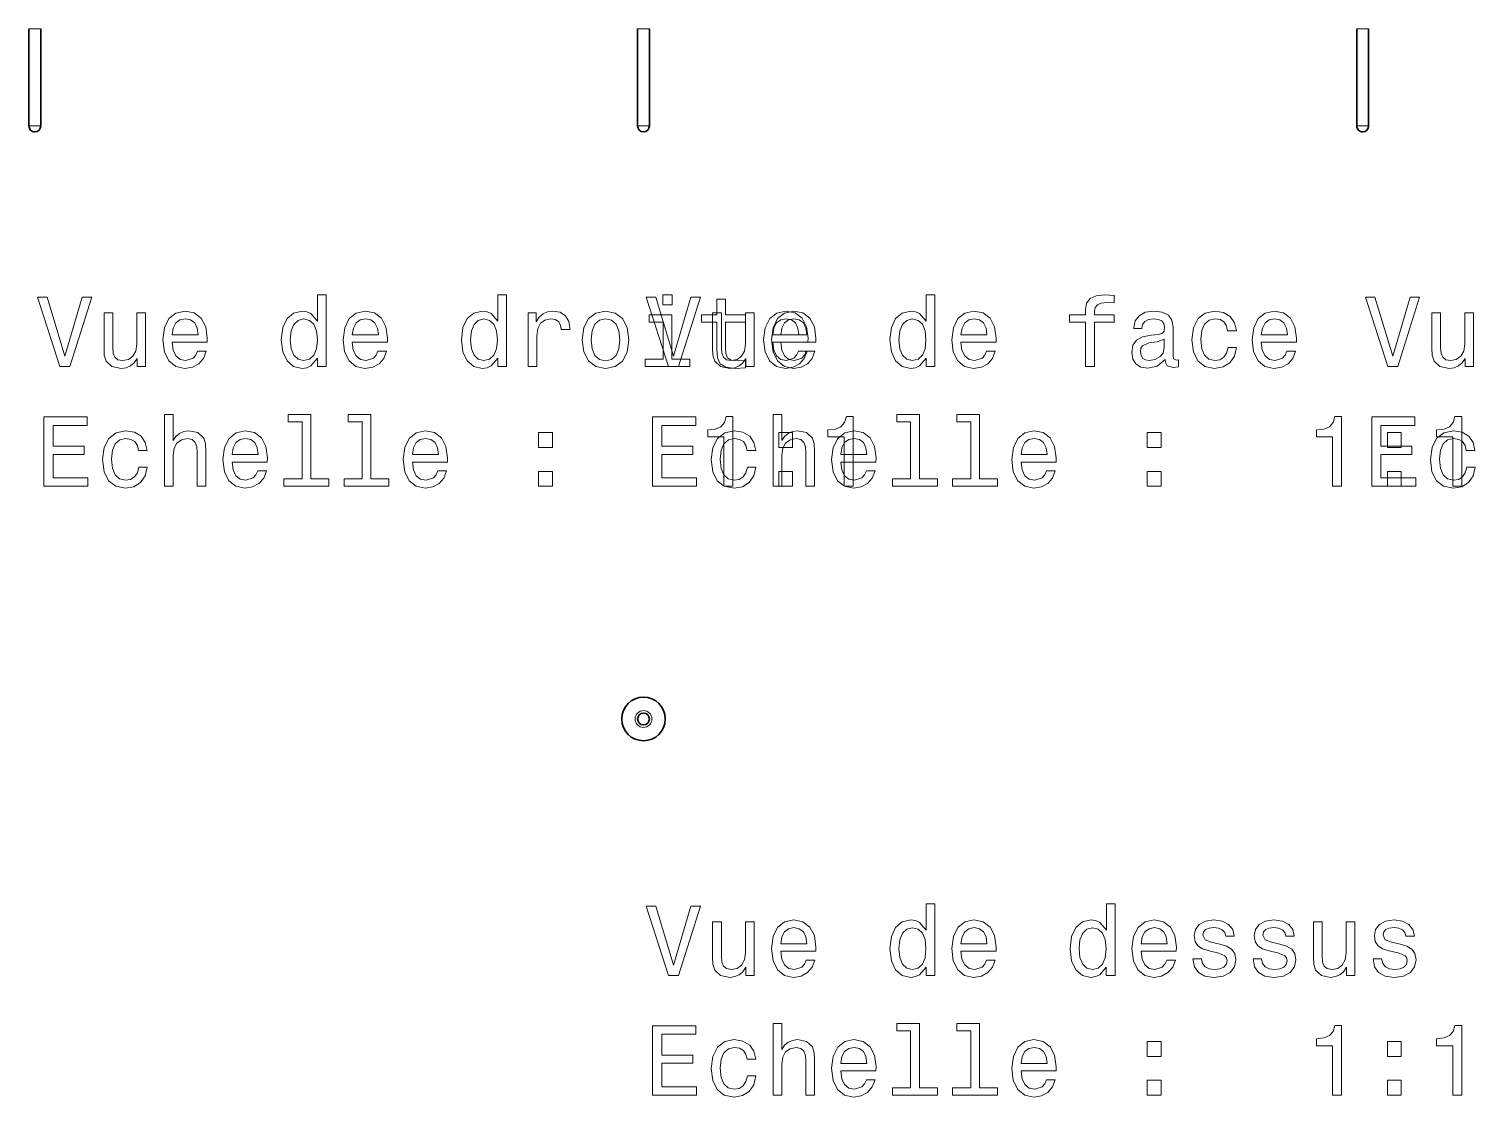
# Model space of a CAD drawing. Extents: x 563 to 712, y 363 to 466.
# Drawn here: x 563.4 to 636.5, y 363.4 to 417.4 of the extents above; entities that cross this region are included whole.
import ezdxf

# ---------------------------------------------------------------- set-up
doc = ezdxf.new("R2010")
doc.units = 0

msp = doc.modelspace()

# ---------------------------------------------------------------- linework, layer by layer
at = {"color": 7, "lineweight": 13, "ltscale": 0.000918579}
msp.add_line((563.477, 417.4), (563.44, 417.4), dxfattribs=at)
at = {"color": 7, "lineweight": 35, "ltscale": 0.1225}
for p, q in [((563.44, 412.5), (563.44, 417.4)), ((564.04, 412.5), (564.04, 417.4)), ((630.548, 412.5), (630.548, 417.4)), ((631.148, 412.5), (631.148, 417.4))]:
    msp.add_line(p, q, dxfattribs=at)
at = {"color": 7, "lineweight": 13, "ltscale": 0.006581}
msp.add_line((563.74, 417.4), (563.477, 417.4), dxfattribs=at)
at = {"color": 7, "lineweight": 13, "ltscale": 0.0075}
for p, q in [((563.74, 417.4), (564.04, 417.4)), ((630.548, 417.4), (630.848, 417.4)), ((631.148, 417.4), (630.848, 417.4)), ((563.74, 412.5), (563.44, 412.5)), ((564.04, 412.5), (563.74, 412.5)), ((630.848, 412.5), (630.548, 412.5)), ((631.148, 412.5), (630.848, 412.5))]:
    msp.add_line(p, q, dxfattribs=at)
at = {"color": 7, "lineweight": 13, "ltscale": 0.011095}
msp.add_line((594.644, 417.4), (594.2, 417.4), dxfattribs=at)
at = {"color": 7, "lineweight": 35, "ltscale": 0.005}
for p, q in [((594.2, 417.2), (594.2, 417.4)), ((594.8, 417.2), (594.8, 417.4))]:
    msp.add_line(p, q, dxfattribs=at)
at = {"color": 7, "lineweight": 13, "ltscale": 0.003905}
msp.add_line((594.8, 417.4), (594.644, 417.4), dxfattribs=at)
at = {"color": 7, "lineweight": 35, "ltscale": 0.1175}
for p, q in [((594.2, 417.2), (594.2, 412.5)), ((594.8, 417.2), (594.8, 412.5))]:
    msp.add_line(p, q, dxfattribs=at)
at = {"color": 7, "lineweight": 13, "ltscale": 0.014999}
msp.add_line((594.8, 412.5), (594.2, 412.5), dxfattribs=at)
at = {"color": 7, "lineweight": 13}
for points in [[(566.135, 403.848), (565.258, 400.868), (564.355, 403.848), (563.876, 403.848), (565.006, 400.343), (565.51, 400.343), (566.615, 403.848)], [(578.022, 400.762), (578.022, 400.343), (578.466, 400.343), (578.466, 403.964), (578.027, 403.964), (578.027, 402.638), (577.69, 403.021), (577.483, 403.112), (577.246, 403.147), (576.817, 403.047), (576.484, 402.764), (576.267, 402.31), (576.192, 401.7), (576.267, 401.09), (576.484, 400.631), (576.817, 400.343), (577.246, 400.248), (577.483, 400.283), (577.695, 400.374)], [(587.13, 400.762), (587.13, 400.343), (587.574, 400.343), (587.574, 403.964), (587.135, 403.964), (587.135, 402.638), (586.798, 403.021), (586.591, 403.112), (586.354, 403.147), (585.925, 403.047), (585.592, 402.764), (585.375, 402.31), (585.3, 401.7), (585.375, 401.09), (585.592, 400.631), (585.925, 400.343), (586.354, 400.248), (586.591, 400.283), (586.803, 400.374)], [(596.896, 403.848), (596.018, 400.868), (595.115, 403.848), (594.636, 403.848), (595.766, 400.343), (596.27, 400.343), (597.375, 403.848)], [(595.946, 403.964), (595.477, 403.964), (595.477, 403.46), (595.946, 403.46)], [(598.205, 402.583), (598.205, 401.226), (598.236, 400.787), (598.377, 400.485), (598.659, 400.308), (599.138, 400.248), (599.663, 400.273), (599.663, 400.656), (599.28, 400.626), (598.932, 400.666), (598.745, 400.792), (598.664, 401.004), (598.649, 401.302), (598.649, 402.583), (599.663, 402.583), (599.663, 402.961), (598.649, 402.961), (598.649, 403.753), (598.205, 403.753), (598.205, 402.961), (597.439, 402.961), (597.439, 402.583)], [(608.782, 400.762), (608.782, 400.343), (609.226, 400.343), (609.226, 403.964), (608.787, 403.964), (608.787, 402.638), (608.45, 403.021), (608.243, 403.112), (608.006, 403.147), (607.577, 403.047), (607.244, 402.764), (607.027, 402.31), (606.952, 401.7), (607.027, 401.09), (607.244, 400.631), (607.577, 400.343), (608.006, 400.248), (608.243, 400.283), (608.455, 400.374)], [(616.841, 402.583), (616.841, 400.343), (617.285, 400.343), (617.285, 402.583), (618.294, 402.583), (618.294, 402.961), (617.285, 402.961), (617.285, 403.127), (617.321, 403.329), (617.437, 403.465), (617.633, 403.546), (617.916, 403.576), (618.294, 403.556), (618.294, 403.939), (617.815, 403.964), (617.381, 403.919), (617.079, 403.783), (616.897, 403.546), (616.841, 403.208), (616.841, 402.961), (616.03, 402.961), (616.03, 402.583)], [(633.244, 403.848), (632.366, 400.868), (631.464, 403.848), (630.984, 403.848), (632.114, 400.343), (632.618, 400.343), (633.723, 403.848)], [(569.338, 403.052), (568.894, 403.052), (568.894, 401.488), (568.844, 401.125), (568.698, 400.863), (568.471, 400.701), (568.173, 400.651), (567.936, 400.691), (567.785, 400.812), (567.699, 401.019), (567.679, 401.312), (567.679, 403.052), (567.235, 403.052), (567.235, 401.271), (567.25, 400.913), (567.346, 400.616), (567.638, 400.343), (568.107, 400.248), (568.36, 400.283), (568.576, 400.374), (568.763, 400.53), (568.914, 400.757), (568.914, 400.343), (569.338, 400.343)], [(570.674, 401.569), (572.45, 401.569), (572.455, 401.776), (572.374, 402.356), (572.152, 402.789), (571.799, 403.052), (571.33, 403.147), (570.871, 403.047), (570.518, 402.764), (570.291, 402.305), (570.21, 401.7), (570.286, 401.08), (570.513, 400.626), (570.861, 400.343), (571.315, 400.248), (571.708, 400.313), (572.031, 400.485), (572.268, 400.757), (572.404, 401.12), (571.966, 401.12), (571.875, 400.918), (571.744, 400.767), (571.37, 400.646), (571.083, 400.701), (570.866, 400.878), (570.725, 401.165), (570.674, 401.554)], [(570.674, 401.942), (570.73, 402.29), (570.866, 402.547), (571.073, 402.704), (571.345, 402.759), (571.612, 402.704), (571.819, 402.547), (571.945, 402.29), (571.991, 401.942)], [(577.321, 402.749), (577.614, 402.678), (577.836, 402.482), (577.967, 402.154), (578.017, 401.7), (577.967, 401.241), (577.836, 400.913), (577.614, 400.712), (577.321, 400.646), (577.044, 400.712), (576.832, 400.913), (576.691, 401.246), (576.646, 401.7), (576.691, 402.149), (576.832, 402.477), (577.044, 402.678)], [(579.782, 401.569), (581.558, 401.569), (581.563, 401.776), (581.482, 402.356), (581.26, 402.789), (580.907, 403.052), (580.438, 403.147), (579.979, 403.047), (579.626, 402.764), (579.399, 402.305), (579.319, 401.7), (579.394, 401.08), (579.621, 400.626), (579.969, 400.343), (580.423, 400.248), (580.816, 400.313), (581.139, 400.485), (581.376, 400.757), (581.512, 401.12), (581.074, 401.12), (580.983, 400.918), (580.852, 400.767), (580.478, 400.646), (580.191, 400.701), (579.974, 400.878), (579.833, 401.165), (579.782, 401.554)], [(579.782, 401.942), (579.838, 402.29), (579.974, 402.547), (580.181, 402.704), (580.453, 402.759), (580.721, 402.704), (580.927, 402.547), (581.053, 402.29), (581.099, 401.942)], [(586.429, 402.749), (586.722, 402.678), (586.944, 402.482), (587.075, 402.154), (587.125, 401.7), (587.075, 401.241), (586.944, 400.913), (586.722, 400.712), (586.429, 400.646), (586.152, 400.712), (585.94, 400.913), (585.799, 401.246), (585.754, 401.7), (585.799, 402.149), (585.94, 402.477), (586.152, 402.678)], [(588.669, 400.343), (589.112, 400.343), (589.112, 401.892), (589.158, 402.265), (589.294, 402.532), (589.516, 402.694), (589.813, 402.749), (590.035, 402.714), (590.202, 402.613), (590.303, 402.441), (590.338, 402.209), (590.787, 402.209), (590.726, 402.618), (590.56, 402.91), (590.282, 403.087), (589.904, 403.147), (589.647, 403.107), (589.425, 403.006), (589.228, 402.835), (589.072, 402.603), (589.072, 403.052), (588.669, 403.052)], [(591.407, 401.695), (591.488, 401.08), (591.72, 400.626), (592.088, 400.343), (592.582, 400.248), (593.071, 400.343), (593.44, 400.621), (593.672, 401.075), (593.757, 401.695), (593.672, 402.31), (593.44, 402.769), (593.071, 403.047), (592.582, 403.147), (592.088, 403.047), (591.72, 402.764), (591.488, 402.31)], [(591.861, 401.7), (591.906, 402.154), (592.048, 402.482), (592.275, 402.683), (592.582, 402.754), (592.885, 402.683), (593.112, 402.487), (593.253, 402.154), (593.303, 401.7), (593.253, 401.241), (593.112, 400.908), (592.885, 400.706), (592.582, 400.641), (592.275, 400.706), (592.048, 400.908), (591.906, 401.241)], [(595.931, 400.717), (595.931, 402.961), (594.791, 402.961), (594.791, 402.583), (595.487, 402.583), (595.487, 400.717), (594.579, 400.717), (594.579, 400.343), (596.849, 400.343), (596.849, 400.717)], [(600.098, 403.052), (599.654, 403.052), (599.654, 401.488), (599.604, 401.125), (599.458, 400.863), (599.231, 400.701), (598.933, 400.651), (598.696, 400.691), (598.545, 400.812), (598.459, 401.019), (598.439, 401.312), (598.439, 403.052), (597.995, 403.052), (597.995, 401.271), (598.01, 400.913), (598.106, 400.616), (598.398, 400.343), (598.867, 400.248), (599.12, 400.283), (599.336, 400.374), (599.523, 400.53), (599.674, 400.757), (599.674, 400.343), (600.098, 400.343)], [(601.035, 401.569), (602.81, 401.569), (602.815, 401.776), (602.734, 402.356), (602.512, 402.789), (602.159, 403.052), (601.69, 403.147), (601.231, 403.047), (600.878, 402.764), (600.651, 402.305), (600.571, 401.7), (600.646, 401.08), (600.873, 400.626), (601.221, 400.343), (601.675, 400.248), (602.069, 400.313), (602.391, 400.485), (602.628, 400.757), (602.764, 401.12), (602.326, 401.12), (602.235, 400.918), (602.104, 400.767), (601.731, 400.646), (601.443, 400.701), (601.226, 400.878), (601.085, 401.165), (601.035, 401.554)], [(601.434, 401.569), (603.21, 401.569), (603.215, 401.776), (603.134, 402.356), (602.912, 402.789), (602.559, 403.052), (602.09, 403.147), (601.631, 403.047), (601.278, 402.764), (601.051, 402.305), (600.97, 401.7), (601.046, 401.08), (601.273, 400.626), (601.621, 400.343), (602.075, 400.248), (602.468, 400.313), (602.791, 400.485), (603.028, 400.757), (603.164, 401.12), (602.726, 401.12), (602.635, 400.918), (602.504, 400.767), (602.13, 400.646), (601.843, 400.701), (601.626, 400.878), (601.485, 401.165), (601.434, 401.554)], [(601.035, 401.942), (601.09, 402.29), (601.226, 402.547), (601.433, 402.704), (601.705, 402.759), (601.973, 402.704), (602.179, 402.547), (602.306, 402.29), (602.351, 401.942)], [(601.434, 401.942), (601.49, 402.29), (601.626, 402.547), (601.833, 402.704), (602.105, 402.759), (602.372, 402.704), (602.579, 402.547), (602.705, 402.29), (602.751, 401.942)], [(608.081, 402.749), (608.374, 402.678), (608.596, 402.482), (608.727, 402.154), (608.777, 401.7), (608.727, 401.241), (608.596, 400.913), (608.374, 400.712), (608.081, 400.646), (607.804, 400.712), (607.592, 400.913), (607.451, 401.246), (607.406, 401.7), (607.451, 402.149), (607.592, 402.477), (607.804, 402.678)], [(610.542, 401.569), (612.318, 401.569), (612.323, 401.776), (612.242, 402.356), (612.02, 402.789), (611.667, 403.052), (611.198, 403.147), (610.739, 403.047), (610.386, 402.764), (610.159, 402.305), (610.079, 401.7), (610.154, 401.08), (610.381, 400.626), (610.729, 400.343), (611.183, 400.248), (611.576, 400.313), (611.899, 400.485), (612.136, 400.757), (612.272, 401.12), (611.834, 401.12), (611.743, 400.918), (611.612, 400.767), (611.238, 400.646), (610.951, 400.701), (610.734, 400.878), (610.593, 401.165), (610.542, 401.554)], [(610.542, 401.942), (610.598, 402.29), (610.734, 402.547), (610.941, 402.704), (611.213, 402.759), (611.481, 402.704), (611.687, 402.547), (611.813, 402.29), (611.859, 401.942)], [(620.871, 400.696), (620.871, 400.681), (620.896, 400.51), (620.972, 400.389), (621.29, 400.293), (621.537, 400.333), (621.537, 400.676), (621.431, 400.661), (621.29, 400.727), (621.264, 400.928), (621.264, 402.33), (621.204, 402.688), (621.027, 402.941), (620.72, 403.092), (620.286, 403.147), (619.862, 403.087), (619.55, 402.915), (619.353, 402.648), (619.287, 402.295), (619.287, 402.265), (619.686, 402.265), (619.721, 402.477), (619.832, 402.628), (620.014, 402.719), (620.271, 402.754), (620.518, 402.729), (620.695, 402.653), (620.8, 402.522), (620.836, 402.341), (620.816, 402.129), (620.735, 402.023), (620.533, 401.972), (620.155, 401.932), (619.721, 401.841), (619.414, 401.68), (619.232, 401.428), (619.177, 401.054), (619.227, 400.722), (619.383, 400.475), (619.635, 400.318), (619.983, 400.263), (620.452, 400.369)], [(624.023, 402.154), (624.462, 402.154), (624.371, 402.557), (624.154, 402.875), (623.816, 403.072), (623.378, 403.147), (622.893, 403.047), (622.525, 402.764), (622.293, 402.305), (622.213, 401.69), (622.288, 401.08), (622.515, 400.626), (622.873, 400.343), (623.362, 400.248), (623.796, 400.323), (624.134, 400.535), (624.366, 400.868), (624.467, 401.312), (624.043, 401.312), (623.968, 401.029), (623.826, 400.817), (623.625, 400.686), (623.378, 400.646), (623.07, 400.712), (622.848, 400.913), (622.712, 401.241), (622.666, 401.705), (622.712, 402.159), (622.853, 402.487), (623.08, 402.688), (623.378, 402.759), (623.64, 402.714), (623.836, 402.598), (623.968, 402.406)], [(625.723, 401.569), (627.498, 401.569), (627.503, 401.776), (627.422, 402.356), (627.2, 402.789), (626.847, 403.052), (626.378, 403.147), (625.919, 403.047), (625.566, 402.764), (625.339, 402.305), (625.259, 401.7), (625.334, 401.08), (625.561, 400.626), (625.909, 400.343), (626.363, 400.248), (626.756, 400.313), (627.079, 400.485), (627.316, 400.757), (627.452, 401.12), (627.014, 401.12), (626.923, 400.918), (626.792, 400.767), (626.419, 400.646), (626.131, 400.701), (625.914, 400.878), (625.773, 401.165), (625.723, 401.554)], [(625.723, 401.942), (625.778, 402.29), (625.914, 402.547), (626.121, 402.704), (626.393, 402.759), (626.661, 402.704), (626.867, 402.547), (626.994, 402.29), (627.039, 401.942)], [(636.446, 403.052), (636.002, 403.052), (636.002, 401.488), (635.952, 401.125), (635.806, 400.863), (635.579, 400.701), (635.281, 400.651), (635.044, 400.691), (634.893, 400.812), (634.807, 401.019), (634.787, 401.312), (634.787, 403.052), (634.343, 403.052), (634.343, 401.271), (634.358, 400.913), (634.454, 400.616), (634.747, 400.343), (635.216, 400.248), (635.468, 400.283), (635.685, 400.374), (635.871, 400.53), (636.023, 400.757), (636.023, 400.343), (636.446, 400.343)], [(620.821, 401.292), (620.76, 401.029), (620.599, 400.828), (620.357, 400.696), (620.059, 400.651), (619.867, 400.676), (619.731, 400.757), (619.646, 400.898), (619.62, 401.095), (619.641, 401.271), (619.721, 401.397), (620.044, 401.539), (620.452, 401.599), (620.821, 401.72)], [(564.199, 394.297), (566.418, 394.297), (566.418, 394.72), (564.663, 394.72), (564.663, 395.905), (566.226, 395.905), (566.226, 396.324), (564.663, 396.324), (564.663, 397.373), (566.378, 397.373), (566.378, 397.797), (564.199, 397.797)], [(570.286, 394.297), (570.73, 394.297), (570.73, 395.86), (570.775, 396.218), (570.922, 396.48), (571.148, 396.642), (571.451, 396.702), (571.693, 396.652), (571.844, 396.516), (571.92, 396.289), (571.945, 395.986), (571.945, 394.297), (572.389, 394.297), (572.389, 396.077), (572.369, 396.435), (572.278, 396.732), (571.981, 397.005), (571.517, 397.101), (571.264, 397.065), (571.048, 396.969), (570.866, 396.818), (570.73, 396.611), (570.73, 397.918), (570.286, 397.918)], [(577.241, 397.544), (577.241, 394.67), (576.328, 394.67), (576.328, 394.297), (578.592, 394.297), (578.592, 394.67), (577.685, 394.67), (577.685, 397.918), (576.545, 397.918), (576.545, 397.544)], [(580.277, 397.544), (580.277, 394.67), (579.364, 394.67), (579.364, 394.297), (581.628, 394.297), (581.628, 394.67), (580.721, 394.67), (580.721, 397.918), (579.581, 397.918), (579.581, 397.544)], [(594.959, 394.297), (597.178, 394.297), (597.178, 394.72), (595.423, 394.72), (595.423, 395.905), (596.986, 395.905), (596.986, 396.324), (595.423, 396.324), (595.423, 397.373), (597.138, 397.373), (597.138, 397.797), (594.959, 397.797)], [(598.563, 394.297), (599.022, 394.297), (599.022, 397.822), (598.679, 397.822), (598.589, 397.514), (598.407, 397.307), (598.13, 397.186), (597.746, 397.146), (597.746, 396.788), (598.563, 396.788)], [(601.046, 394.297), (601.49, 394.297), (601.49, 395.86), (601.535, 396.218), (601.682, 396.48), (601.909, 396.642), (602.211, 396.702), (602.453, 396.652), (602.604, 396.516), (602.68, 396.289), (602.705, 395.986), (602.705, 394.297), (603.149, 394.297), (603.149, 396.077), (603.129, 396.435), (603.038, 396.732), (602.741, 397.005), (602.277, 397.101), (602.024, 397.065), (601.808, 396.969), (601.626, 396.818), (601.49, 396.611), (601.49, 397.918), (601.046, 397.918)], [(604.635, 394.297), (605.094, 394.297), (605.094, 397.822), (604.752, 397.822), (604.661, 397.514), (604.479, 397.307), (604.202, 397.186), (603.819, 397.146), (603.819, 396.788), (604.635, 396.788)], [(608.001, 397.544), (608.001, 394.67), (607.088, 394.67), (607.088, 394.297), (609.352, 394.297), (609.352, 394.67), (608.445, 394.67), (608.445, 397.918), (607.305, 397.918), (607.305, 397.544)], [(611.037, 397.544), (611.037, 394.67), (610.124, 394.67), (610.124, 394.297), (612.388, 394.297), (612.388, 394.67), (611.481, 394.67), (611.481, 397.918), (610.341, 397.918), (610.341, 397.544)], [(629.323, 394.297), (629.782, 394.297), (629.782, 397.822), (629.439, 397.822), (629.349, 397.514), (629.167, 397.307), (628.89, 397.186), (628.506, 397.146), (628.506, 396.788), (629.323, 396.788)], [(631.307, 394.297), (633.526, 394.297), (633.526, 394.72), (631.771, 394.72), (631.771, 395.905), (633.335, 395.905), (633.335, 396.324), (631.771, 396.324), (631.771, 397.373), (633.486, 397.373), (633.486, 397.797), (631.307, 397.797)], [(635.396, 394.297), (635.854, 394.297), (635.854, 397.822), (635.512, 397.822), (635.421, 397.514), (635.239, 397.307), (634.962, 397.186), (634.579, 397.146), (634.579, 396.788), (635.396, 396.788)], [(568.975, 396.107), (569.414, 396.107), (569.323, 396.511), (569.106, 396.828), (568.768, 397.025), (568.329, 397.101), (567.845, 397), (567.477, 396.717), (567.245, 396.258), (567.164, 395.643), (567.24, 395.033), (567.467, 394.579), (567.825, 394.297), (568.314, 394.201), (568.748, 394.276), (569.086, 394.488), (569.318, 394.821), (569.419, 395.265), (568.995, 395.265), (568.919, 394.982), (568.778, 394.771), (568.576, 394.639), (568.329, 394.599), (568.022, 394.665), (567.8, 394.866), (567.664, 395.194), (567.618, 395.658), (567.664, 396.112), (567.805, 396.44), (568.032, 396.642), (568.329, 396.712), (568.592, 396.667), (568.788, 396.551), (568.919, 396.359)], [(573.71, 395.522), (575.486, 395.522), (575.491, 395.729), (575.41, 396.309), (575.188, 396.742), (574.835, 397.005), (574.366, 397.101), (573.907, 397), (573.554, 396.717), (573.327, 396.258), (573.246, 395.653), (573.322, 395.033), (573.549, 394.579), (573.897, 394.297), (574.351, 394.201), (574.744, 394.266), (575.067, 394.438), (575.304, 394.71), (575.44, 395.073), (575.002, 395.073), (574.911, 394.871), (574.78, 394.72), (574.406, 394.599), (574.119, 394.655), (573.902, 394.831), (573.761, 395.119), (573.71, 395.507)], [(582.819, 395.522), (584.594, 395.522), (584.599, 395.729), (584.518, 396.309), (584.296, 396.742), (583.943, 397.005), (583.474, 397.101), (583.015, 397), (582.662, 396.717), (582.435, 396.258), (582.355, 395.653), (582.43, 395.033), (582.657, 394.579), (583.005, 394.297), (583.459, 394.201), (583.852, 394.266), (584.175, 394.438), (584.412, 394.71), (584.548, 395.073), (584.11, 395.073), (584.019, 394.871), (583.888, 394.72), (583.514, 394.599), (583.227, 394.655), (583.01, 394.831), (582.869, 395.119), (582.819, 395.507)], [(589.198, 396.253), (589.894, 396.253), (589.894, 397.005), (589.198, 397.005)], [(599.735, 396.107), (600.174, 396.107), (600.083, 396.511), (599.866, 396.828), (599.528, 397.025), (599.089, 397.101), (598.605, 397), (598.237, 396.717), (598.005, 396.258), (597.924, 395.643), (598, 395.033), (598.227, 394.579), (598.585, 394.297), (599.074, 394.201), (599.508, 394.276), (599.846, 394.488), (600.078, 394.821), (600.179, 395.265), (599.755, 395.265), (599.679, 394.982), (599.538, 394.771), (599.336, 394.639), (599.089, 394.599), (598.782, 394.665), (598.56, 394.866), (598.424, 395.194), (598.378, 395.658), (598.424, 396.112), (598.565, 396.44), (598.792, 396.642), (599.089, 396.712), (599.352, 396.667), (599.548, 396.551), (599.679, 396.359)], [(601.342, 396.253), (602.038, 396.253), (602.038, 397.005), (601.342, 397.005)], [(604.47, 395.522), (606.246, 395.522), (606.251, 395.729), (606.17, 396.309), (605.948, 396.742), (605.595, 397.005), (605.126, 397.101), (604.667, 397), (604.314, 396.717), (604.087, 396.258), (604.006, 395.653), (604.082, 395.033), (604.309, 394.579), (604.657, 394.297), (605.111, 394.201), (605.504, 394.266), (605.827, 394.438), (606.064, 394.71), (606.2, 395.073), (605.762, 395.073), (605.671, 394.871), (605.54, 394.72), (605.166, 394.599), (604.879, 394.655), (604.662, 394.831), (604.521, 395.119), (604.47, 395.507)], [(613.579, 395.522), (615.354, 395.522), (615.359, 395.729), (615.278, 396.309), (615.056, 396.742), (614.703, 397.005), (614.234, 397.101), (613.775, 397), (613.422, 396.717), (613.195, 396.258), (613.115, 395.653), (613.19, 395.033), (613.417, 394.579), (613.765, 394.297), (614.219, 394.201), (614.612, 394.266), (614.935, 394.438), (615.172, 394.71), (615.308, 395.073), (614.87, 395.073), (614.779, 394.871), (614.648, 394.72), (614.274, 394.599), (613.987, 394.655), (613.77, 394.831), (613.629, 395.119), (613.579, 395.507)], [(619.958, 396.253), (620.654, 396.253), (620.654, 397.005), (619.958, 397.005)], [(632.102, 396.253), (632.798, 396.253), (632.798, 397.005), (632.102, 397.005)], [(636.083, 396.107), (636.522, 396.107), (636.431, 396.511), (636.214, 396.828), (635.876, 397.025), (635.438, 397.101), (634.953, 397), (634.585, 396.717), (634.353, 396.258), (634.273, 395.643), (634.348, 395.033), (634.575, 394.579), (634.933, 394.297), (635.422, 394.201), (635.856, 394.276), (636.194, 394.488), (636.426, 394.821), (636.527, 395.265), (636.103, 395.265), (636.028, 394.982), (635.886, 394.771), (635.685, 394.639), (635.438, 394.599), (635.13, 394.665), (634.908, 394.866), (634.772, 395.194), (634.726, 395.658), (634.772, 396.112), (634.913, 396.44), (635.14, 396.642), (635.438, 396.712), (635.7, 396.667), (635.896, 396.551), (636.028, 396.359)], [(573.71, 395.895), (573.766, 396.243), (573.902, 396.5), (574.109, 396.657), (574.381, 396.712), (574.648, 396.657), (574.855, 396.5), (574.981, 396.243), (575.027, 395.895)], [(582.819, 395.895), (582.874, 396.243), (583.01, 396.5), (583.217, 396.657), (583.489, 396.712), (583.757, 396.657), (583.963, 396.5), (584.089, 396.243), (584.135, 395.895)], [(604.47, 395.895), (604.526, 396.243), (604.662, 396.5), (604.869, 396.657), (605.141, 396.712), (605.409, 396.657), (605.615, 396.5), (605.741, 396.243), (605.787, 395.895)], [(613.579, 395.895), (613.634, 396.243), (613.77, 396.5), (613.977, 396.657), (614.249, 396.712), (614.517, 396.657), (614.723, 396.5), (614.849, 396.243), (614.895, 395.895)], [(589.198, 394.297), (589.894, 394.297), (589.894, 395.048), (589.198, 395.048)], [(601.342, 394.297), (602.038, 394.297), (602.038, 395.048), (601.342, 395.048)], [(619.958, 394.297), (620.654, 394.297), (620.654, 395.048), (619.958, 395.048)], [(632.102, 394.297), (632.798, 394.297), (632.798, 395.048), (632.102, 395.048)], [(596.896, 373.088), (596.018, 370.108), (595.115, 373.088), (594.636, 373.088), (595.766, 369.583), (596.27, 369.583), (597.375, 373.088)], [(608.782, 370.002), (608.782, 369.583), (609.226, 369.583), (609.226, 373.204), (608.787, 373.204), (608.787, 371.878), (608.45, 372.261), (608.243, 372.352), (608.006, 372.387), (607.577, 372.287), (607.244, 372.004), (607.027, 371.55), (606.952, 370.94), (607.027, 370.33), (607.244, 369.871), (607.577, 369.583), (608.006, 369.488), (608.243, 369.523), (608.455, 369.614)], [(617.891, 370.002), (617.891, 369.583), (618.334, 369.583), (618.334, 373.204), (617.896, 373.204), (617.896, 371.878), (617.558, 372.261), (617.351, 372.352), (617.114, 372.387), (616.685, 372.287), (616.352, 372.004), (616.135, 371.55), (616.06, 370.94), (616.135, 370.33), (616.352, 369.871), (616.685, 369.583), (617.114, 369.488), (617.351, 369.523), (617.563, 369.614)], [(600.098, 372.292), (599.654, 372.292), (599.654, 370.728), (599.604, 370.365), (599.458, 370.103), (599.231, 369.941), (598.933, 369.891), (598.696, 369.931), (598.545, 370.052), (598.459, 370.259), (598.439, 370.552), (598.439, 372.292), (597.995, 372.292), (597.995, 370.511), (598.01, 370.153), (598.106, 369.856), (598.398, 369.583), (598.867, 369.488), (599.12, 369.523), (599.336, 369.614), (599.523, 369.77), (599.674, 369.997), (599.674, 369.583), (600.098, 369.583)], [(601.434, 370.809), (603.21, 370.809), (603.215, 371.016), (603.134, 371.596), (602.912, 372.029), (602.559, 372.292), (602.09, 372.387), (601.631, 372.287), (601.278, 372.004), (601.051, 371.545), (600.97, 370.94), (601.046, 370.32), (601.273, 369.866), (601.621, 369.583), (602.075, 369.488), (602.468, 369.553), (602.791, 369.725), (603.028, 369.997), (603.164, 370.36), (602.726, 370.36), (602.635, 370.158), (602.504, 370.007), (602.13, 369.886), (601.843, 369.941), (601.626, 370.118), (601.485, 370.405), (601.434, 370.794)], [(610.542, 370.809), (612.318, 370.809), (612.323, 371.016), (612.242, 371.596), (612.02, 372.029), (611.667, 372.292), (611.198, 372.387), (610.739, 372.287), (610.386, 372.004), (610.159, 371.545), (610.079, 370.94), (610.154, 370.32), (610.381, 369.866), (610.729, 369.583), (611.183, 369.488), (611.576, 369.553), (611.899, 369.725), (612.136, 369.997), (612.272, 370.36), (611.834, 370.36), (611.743, 370.158), (611.612, 370.007), (611.238, 369.886), (610.951, 369.941), (610.734, 370.118), (610.593, 370.405), (610.542, 370.794)], [(619.651, 370.809), (621.426, 370.809), (621.431, 371.016), (621.35, 371.596), (621.128, 372.029), (620.775, 372.292), (620.306, 372.387), (619.847, 372.287), (619.494, 372.004), (619.267, 371.545), (619.187, 370.94), (619.262, 370.32), (619.489, 369.866), (619.837, 369.583), (620.291, 369.488), (620.684, 369.553), (621.007, 369.725), (621.244, 369.997), (621.38, 370.36), (620.942, 370.36), (620.851, 370.158), (620.72, 370.007), (620.347, 369.886), (620.059, 369.941), (619.842, 370.118), (619.701, 370.405), (619.651, 370.794)], [(623.625, 371.162), (623.196, 371.263), (622.878, 371.379), (622.772, 371.616), (622.803, 371.782), (622.909, 371.903), (623.08, 371.979), (623.327, 372.009), (623.564, 371.979), (623.751, 371.888), (623.872, 371.752), (623.922, 371.57), (624.356, 371.57), (624.356, 371.581), (624.28, 371.908), (624.073, 372.165), (623.751, 372.327), (623.327, 372.387), (622.898, 372.327), (622.586, 372.16), (622.389, 371.913), (622.329, 371.601), (622.374, 371.298), (622.515, 371.086), (622.747, 370.935), (623.085, 370.829), (623.579, 370.708), (623.882, 370.582), (623.963, 370.481), (623.993, 370.33), (623.947, 370.143), (623.826, 370.002), (623.63, 369.911), (623.367, 369.881), (623.09, 369.911), (622.888, 370.017), (622.752, 370.189), (622.697, 370.426), (622.268, 370.426), (622.339, 370.022), (622.545, 369.73), (622.873, 369.553), (623.327, 369.488), (623.801, 369.553), (624.149, 369.73), (624.361, 370.012), (624.437, 370.38), (624.381, 370.698), (624.225, 370.915), (623.968, 371.056)], [(626.661, 371.162), (626.232, 371.263), (625.914, 371.379), (625.808, 371.616), (625.839, 371.782), (625.945, 371.903), (626.116, 371.979), (626.363, 372.009), (626.6, 371.979), (626.787, 371.888), (626.908, 371.752), (626.958, 371.57), (627.392, 371.57), (627.392, 371.581), (627.316, 371.908), (627.109, 372.165), (626.787, 372.327), (626.363, 372.387), (625.934, 372.327), (625.622, 372.16), (625.425, 371.913), (625.365, 371.601), (625.41, 371.298), (625.551, 371.086), (625.783, 370.935), (626.121, 370.829), (626.615, 370.708), (626.918, 370.582), (626.999, 370.481), (627.029, 370.33), (626.983, 370.143), (626.862, 370.002), (626.666, 369.911), (626.403, 369.881), (626.126, 369.911), (625.924, 370.017), (625.788, 370.189), (625.733, 370.426), (625.304, 370.426), (625.375, 370.022), (625.581, 369.73), (625.909, 369.553), (626.363, 369.488), (626.837, 369.553), (627.185, 369.73), (627.397, 370.012), (627.473, 370.38), (627.417, 370.698), (627.261, 370.915), (627.004, 371.056)], [(630.458, 372.292), (630.014, 372.292), (630.014, 370.728), (629.964, 370.365), (629.818, 370.103), (629.591, 369.941), (629.293, 369.891), (629.056, 369.931), (628.905, 370.052), (628.819, 370.259), (628.799, 370.552), (628.799, 372.292), (628.355, 372.292), (628.355, 370.511), (628.37, 370.153), (628.466, 369.856), (628.759, 369.583), (629.228, 369.488), (629.48, 369.523), (629.697, 369.614), (629.883, 369.77), (630.035, 369.997), (630.035, 369.583), (630.458, 369.583)], [(632.733, 371.162), (632.304, 371.263), (631.986, 371.379), (631.88, 371.616), (631.911, 371.782), (632.017, 371.903), (632.188, 371.979), (632.435, 372.009), (632.672, 371.979), (632.859, 371.888), (632.98, 371.752), (633.03, 371.57), (633.464, 371.57), (633.464, 371.581), (633.388, 371.908), (633.182, 372.165), (632.859, 372.327), (632.435, 372.387), (632.006, 372.327), (631.694, 372.16), (631.497, 371.913), (631.437, 371.601), (631.482, 371.298), (631.623, 371.086), (631.855, 370.935), (632.193, 370.829), (632.687, 370.708), (632.99, 370.582), (633.071, 370.481), (633.101, 370.33), (633.055, 370.143), (632.934, 370.002), (632.738, 369.911), (632.476, 369.881), (632.198, 369.911), (631.996, 370.017), (631.86, 370.189), (631.805, 370.426), (631.376, 370.426), (631.447, 370.022), (631.653, 369.73), (631.981, 369.553), (632.435, 369.488), (632.909, 369.553), (633.257, 369.73), (633.469, 370.012), (633.545, 370.38), (633.489, 370.698), (633.333, 370.915), (633.076, 371.056)], [(601.434, 371.182), (601.49, 371.53), (601.626, 371.787), (601.833, 371.944), (602.105, 371.999), (602.372, 371.944), (602.579, 371.787), (602.705, 371.53), (602.751, 371.182)], [(608.081, 371.989), (608.374, 371.918), (608.596, 371.722), (608.727, 371.394), (608.777, 370.94), (608.727, 370.481), (608.596, 370.153), (608.374, 369.952), (608.081, 369.886), (607.804, 369.952), (607.592, 370.153), (607.451, 370.486), (607.406, 370.94), (607.451, 371.389), (607.592, 371.717), (607.804, 371.918)], [(610.542, 371.182), (610.598, 371.53), (610.734, 371.787), (610.941, 371.944), (611.213, 371.999), (611.481, 371.944), (611.687, 371.787), (611.813, 371.53), (611.859, 371.182)], [(617.189, 371.989), (617.482, 371.918), (617.704, 371.722), (617.835, 371.394), (617.885, 370.94), (617.835, 370.481), (617.704, 370.153), (617.482, 369.952), (617.189, 369.886), (616.912, 369.952), (616.7, 370.153), (616.559, 370.486), (616.514, 370.94), (616.559, 371.389), (616.7, 371.717), (616.912, 371.918)], [(619.651, 371.182), (619.706, 371.53), (619.842, 371.787), (620.049, 371.944), (620.321, 371.999), (620.589, 371.944), (620.795, 371.787), (620.921, 371.53), (620.967, 371.182)], [(594.959, 363.537), (597.178, 363.537), (597.178, 363.96), (595.423, 363.96), (595.423, 365.145), (596.986, 365.145), (596.986, 365.564), (595.423, 365.564), (595.423, 366.613), (597.138, 366.613), (597.138, 367.037), (594.959, 367.037)], [(601.046, 363.537), (601.49, 363.537), (601.49, 365.1), (601.535, 365.458), (601.682, 365.72), (601.909, 365.882), (602.211, 365.942), (602.453, 365.892), (602.604, 365.756), (602.68, 365.529), (602.705, 365.226), (602.705, 363.537), (603.149, 363.537), (603.149, 365.317), (603.129, 365.675), (603.038, 365.972), (602.741, 366.245), (602.277, 366.341), (602.024, 366.305), (601.808, 366.209), (601.626, 366.058), (601.49, 365.851), (601.49, 367.158), (601.046, 367.158)], [(608.001, 366.784), (608.001, 363.91), (607.088, 363.91), (607.088, 363.537), (609.352, 363.537), (609.352, 363.91), (608.445, 363.91), (608.445, 367.158), (607.305, 367.158), (607.305, 366.784)], [(611.037, 366.784), (611.037, 363.91), (610.124, 363.91), (610.124, 363.537), (612.388, 363.537), (612.388, 363.91), (611.481, 363.91), (611.481, 367.158), (610.341, 367.158), (610.341, 366.784)], [(629.323, 363.537), (629.782, 363.537), (629.782, 367.062), (629.439, 367.062), (629.349, 366.754), (629.167, 366.547), (628.89, 366.426), (628.506, 366.386), (628.506, 366.028), (629.323, 366.028)], [(635.396, 363.537), (635.854, 363.537), (635.854, 367.062), (635.512, 367.062), (635.421, 366.754), (635.239, 366.547), (634.962, 366.426), (634.579, 366.386), (634.579, 366.028), (635.396, 366.028)], [(599.735, 365.347), (600.174, 365.347), (600.083, 365.751), (599.866, 366.068), (599.528, 366.265), (599.089, 366.341), (598.605, 366.24), (598.237, 365.957), (598.005, 365.498), (597.924, 364.883), (598, 364.273), (598.227, 363.819), (598.585, 363.537), (599.074, 363.441), (599.508, 363.516), (599.846, 363.728), (600.078, 364.061), (600.179, 364.505), (599.755, 364.505), (599.679, 364.222), (599.538, 364.011), (599.336, 363.879), (599.089, 363.839), (598.782, 363.905), (598.56, 364.106), (598.424, 364.434), (598.378, 364.898), (598.424, 365.352), (598.565, 365.68), (598.792, 365.882), (599.089, 365.952), (599.352, 365.907), (599.548, 365.791), (599.679, 365.599)], [(604.47, 364.762), (606.246, 364.762), (606.251, 364.969), (606.17, 365.549), (605.948, 365.982), (605.595, 366.245), (605.126, 366.341), (604.667, 366.24), (604.314, 365.957), (604.087, 365.498), (604.006, 364.893), (604.082, 364.273), (604.309, 363.819), (604.657, 363.537), (605.111, 363.441), (605.504, 363.506), (605.827, 363.678), (606.064, 363.95), (606.2, 364.313), (605.762, 364.313), (605.671, 364.111), (605.54, 363.96), (605.166, 363.839), (604.879, 363.895), (604.662, 364.071), (604.521, 364.359), (604.47, 364.747)], [(613.579, 364.762), (615.354, 364.762), (615.359, 364.969), (615.278, 365.549), (615.056, 365.982), (614.703, 366.245), (614.234, 366.341), (613.775, 366.24), (613.422, 365.957), (613.195, 365.498), (613.115, 364.893), (613.19, 364.273), (613.417, 363.819), (613.765, 363.537), (614.219, 363.441), (614.612, 363.506), (614.935, 363.678), (615.172, 363.95), (615.308, 364.313), (614.87, 364.313), (614.779, 364.111), (614.648, 363.96), (614.274, 363.839), (613.987, 363.895), (613.77, 364.071), (613.629, 364.359), (613.579, 364.747)], [(619.958, 365.493), (620.654, 365.493), (620.654, 366.245), (619.958, 366.245)], [(632.102, 365.493), (632.798, 365.493), (632.798, 366.245), (632.102, 366.245)], [(604.47, 365.135), (604.526, 365.483), (604.662, 365.74), (604.869, 365.897), (605.141, 365.952), (605.409, 365.897), (605.615, 365.74), (605.741, 365.483), (605.787, 365.135)], [(613.579, 365.135), (613.634, 365.483), (613.77, 365.74), (613.977, 365.897), (614.249, 365.952), (614.517, 365.897), (614.723, 365.74), (614.849, 365.483), (614.895, 365.135)], [(619.958, 363.537), (620.654, 363.537), (620.654, 364.288), (619.958, 364.288)], [(632.102, 363.537), (632.798, 363.537), (632.798, 364.288), (632.102, 364.288)]]:
    msp.add_lwpolyline(points, close=True, dxfattribs=at)
at = {"color": 7, "lineweight": 35}
for radius in [1.1, 0.3]:
    msp.add_circle((594.5, 382.54), radius, dxfattribs=at)
at = {"color": 7, "lineweight": 13}
msp.add_circle((594.5, 382.54), 0.423, dxfattribs=at)
at = {"color": 7, "lineweight": 35}
for centre, start, end in [((563.74, 412.5), 179.99999, 270), ((563.74, 412.5), 270, 360), ((594.5, 412.5), 180.00001, 270), ((594.5, 412.5), 270, 360), ((630.848, 412.5), 179.99999, 270), ((630.848, 412.5), 270, 360)]:
    msp.add_arc(centre, 0.3, start, end, dxfattribs=at)

doc.saveas('drawing.dxf')
